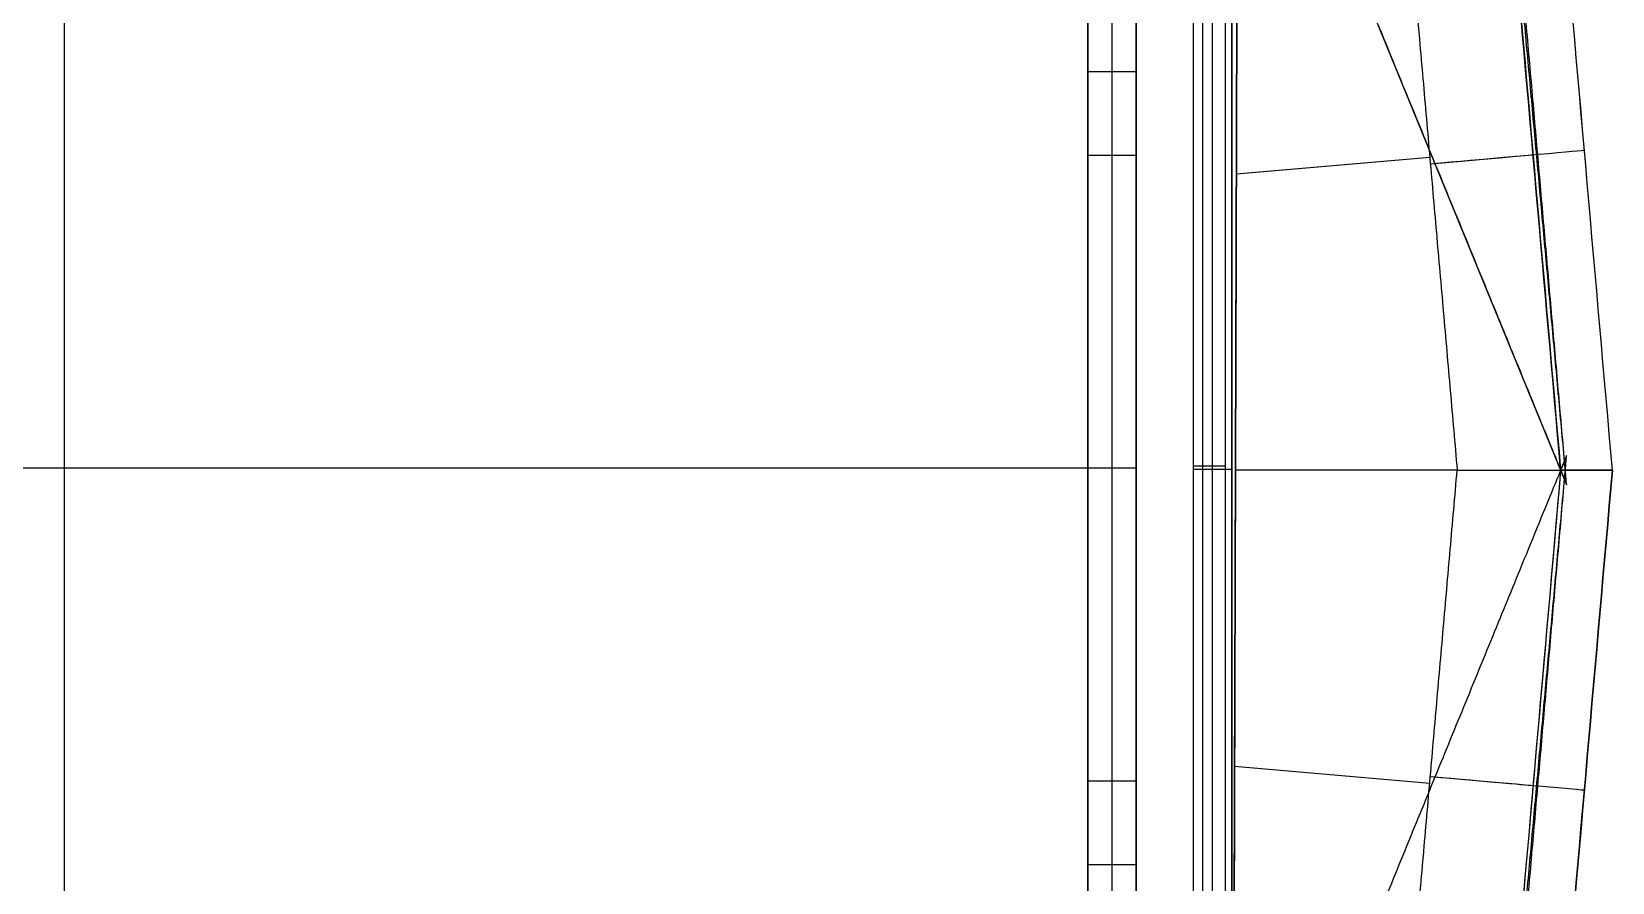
# Model space of a CAD drawing. Header units: millimetres. Extents: x -24510 to 1389, y 0 to 2011.
# Drawn here: x -24275.1 to -24029.7, y 1427 to 1559.2 of the extents above; entities that cross this region are included whole.
import ezdxf

# ---------------------------------------------------------------- set-up
doc = ezdxf.new("R2010")
doc.units = ezdxf.units.MM
doc.header["$MEASUREMENT"] = 0
doc.layers.add('Domyślny', color=7, linetype='Continuous', true_color=0x000000)
doc.layers.add('Warstwa 03', color=252, linetype='Continuous', true_color=0x696969)

msp = doc.modelspace()

# ---------------------------------------------------------------- linework, layer by layer
at = {"layer": 'Domyślny'}
for p, q in [((-24103.64, 1491.32, 1930.48), (-24111.12, 1491.32, 1930.48)), ((-24103.64, 1491.32, 1930.48), (-24111.12, 1491.32, 1930.48)), ((-24103.64, 1491.32, 1440.46), (-24103.64, 1491.32, 1433.7)), ((-24103.64, 1491.32, 1440.46), (-24103.64, 1491.32, 1433.7))]:
    msp.add_line(p, q, dxfattribs=at)
for points in [[(-24037.02, 1491.04, 1418.48), (-24044.8, 1576.46, 1418.48), (-24052.58, 1661.87, 1418.48)], [(-24037.02, 1491.04, 1422.48), (-24044.8, 1576.46, 1422.48), (-24052.58, 1661.87, 1422.48)], [(-24269.98, 1329.29, 1440.46), (-24269.98, 1491.32, 1440.46), (-24269.98, 1653.35, 1440.46)], [(-24269.98, 1329.29, 1433.7), (-24269.98, 1491.32, 1433.7), (-24269.98, 1653.35, 1433.7)], [(-24107.38, 1331.07, 1930.48), (-24107.38, 1491.32, 1930.48), (-24107.38, 1651.58, 1930.48)], [(-24103.64, 1653.35, 1930.48), (-24103.64, 1491.32, 1930.48), (-24103.64, 1329.29, 1930.48)], [(-24103.64, 1329.29, 1440.46), (-24103.64, 1491.32, 1440.46), (-24103.64, 1653.35, 1440.46)], [(-24103.64, 1329.29, 1616.74), (-24103.64, 1491.32, 1616.74), (-24103.64, 1653.35, 1616.74)], [(-24103.64, 1329.29, 1440.46), (-24103.64, 1491.32, 1440.46), (-24103.64, 1653.35, 1440.46)], [(-24103.64, 1329.29, 1433.7), (-24103.64, 1491.32, 1433.7), (-24103.64, 1653.35, 1433.7)], [(-24103.64, 1653.35, 1437.08), (-24103.64, 1491.32, 1437.08), (-24103.64, 1329.29, 1437.08)], [(-24111.12, 1649.8, 1930.48), (-24111.12, 1491.32, 1930.48), (-24111.12, 1332.85, 1930.48)], [(-24111.12, 1332.85, 1440.46), (-24111.12, 1491.32, 1440.46), (-24111.12, 1649.8, 1440.46)], [(-24111.12, 1332.85, 1616.74), (-24111.12, 1491.32, 1616.74), (-24111.12, 1649.8, 1616.74)], [(-24111.12, 1649.46, 1930.48), (-24111.12, 1491.15, 1930.48), (-24111.12, 1332.85, 1930.48)], [(-24107.38, 1332.85, 1930.48), (-24107.38, 1491.15, 1930.48), (-24107.38, 1649.46, 1930.48)], [(-24103.64, 1649.46, 1930.48), (-24103.64, 1491.15, 1930.48), (-24103.64, 1332.85, 1930.48)], [(-24111.12, 1349.29, 1616.74), (-24111.12, 1491.15, 1616.74), (-24111.12, 1633.02, 1616.74)], [(-24103.64, 1349.29, 1616.74), (-24103.64, 1491.15, 1616.74), (-24103.64, 1633.02, 1616.74)], [(-24269.98, 1358.53, 1440.46), (-24269.98, 1491.15, 1440.46), (-24269.98, 1623.78, 1440.46)], [(-24269.98, 1358.88, 1433.7), (-24269.98, 1491.15, 1433.7), (-24269.98, 1623.42, 1433.7)], [(-24111.12, 1358.53, 1440.46), (-24111.12, 1491.15, 1440.46), (-24111.12, 1623.78, 1440.46)], [(-24103.64, 1358.53, 1440.46), (-24103.64, 1491.15, 1440.46), (-24103.64, 1623.78, 1440.46)], [(-24103.64, 1358.53, 1440.46), (-24103.64, 1491.15, 1440.46), (-24103.64, 1623.78, 1440.46)], [(-24103.64, 1623.6, 1437.08), (-24103.64, 1491.15, 1437.08), (-24103.64, 1358.71, 1437.08)], [(-24103.64, 1358.88, 1433.7), (-24103.64, 1491.15, 1433.7), (-24103.64, 1623.42, 1433.7)], [(-24103.64, 1552.89, 1862.78), (-24107.38, 1552.89, 1862.78), (-24111.12, 1552.89, 1862.78)], [(-24103.64, 1552.89, 1862.78), (-24107.38, 1552.89, 1862.78), (-24111.12, 1552.89, 1862.78)], [(-24111.12, 1539.93, 1845.86), (-24111.12, 1491.32, 1845.86), (-24111.12, 1442.71, 1845.86)], [(-24111.12, 1442.71, 1879.69), (-24111.12, 1491.32, 1879.69), (-24111.12, 1539.93, 1879.69)], [(-24103.64, 1539.93, 1845.86), (-24107.38, 1539.93, 1845.86), (-24111.12, 1539.93, 1845.86)], [(-24103.64, 1539.93, 1879.69), (-24107.38, 1539.93, 1879.69), (-24111.12, 1539.93, 1879.69)], [(-24111.12, 1539.93, 1845.86), (-24111.12, 1491.32, 1845.86), (-24111.12, 1442.71, 1845.86)], [(-24111.12, 1442.71, 1879.69), (-24111.12, 1491.32, 1879.69), (-24111.12, 1539.93, 1879.69)], [(-24103.64, 1539.93, 1845.86), (-24107.38, 1539.93, 1845.86), (-24111.12, 1539.93, 1845.86)], [(-24103.64, 1539.93, 1879.69), (-24107.38, 1539.93, 1879.69), (-24111.12, 1539.93, 1879.69)], [(-24103.64, 1539.93, 1845.86), (-24103.64, 1491.32, 1845.86), (-24103.64, 1442.71, 1845.86)], [(-24103.64, 1442.71, 1879.69), (-24103.64, 1491.32, 1879.69), (-24103.64, 1539.93, 1879.69)], [(-24103.64, 1539.93, 1845.86), (-24103.64, 1491.32, 1845.86), (-24103.64, 1442.71, 1845.86)], [(-24103.64, 1442.71, 1879.69), (-24103.64, 1491.32, 1879.69), (-24103.64, 1539.93, 1879.69)], [(-24103.64, 1491.32, 1440.46), (-24269.98, 1491.32, 1440.46), (-24436.32, 1491.32, 1440.46)], [(-24103.64, 1491.32, 1433.7), (-24269.98, 1491.32, 1433.7), (-24436.32, 1491.32, 1433.7)], [(-24103.64, 1491.32, 1440.46), (-24269.98, 1491.32, 1440.46), (-24436.32, 1491.32, 1440.46)], [(-24103.64, 1491.32, 1433.7), (-24269.98, 1491.32, 1433.7), (-24436.32, 1491.32, 1433.7)], [(-24103.64, 1491.32, 1845.86), (-24107.38, 1491.32, 1845.86), (-24111.12, 1491.32, 1845.86)], [(-24103.64, 1491.32, 1879.69), (-24107.38, 1491.32, 1879.69), (-24111.12, 1491.32, 1879.69)], [(-24111.12, 1491.32, 1930.48), (-24111.12, 1491.32, 1905.09), (-24111.12, 1491.32, 1879.69)], [(-24111.12, 1491.32, 1845.86), (-24111.12, 1491.32, 1643.16), (-24111.12, 1491.32, 1440.46)], [(-24103.64, 1491.32, 1440.46), (-24107.38, 1491.32, 1440.46), (-24111.12, 1491.32, 1440.46)], [(-24111.12, 1491.32, 1930.48), (-24111.12, 1491.32, 1905.09), (-24111.12, 1491.32, 1879.69)], [(-24111.12, 1491.32, 1845.86), (-24111.12, 1491.32, 1643.16), (-24111.12, 1491.32, 1440.46)], [(-24103.64, 1491.32, 1845.86), (-24107.38, 1491.32, 1845.86), (-24111.12, 1491.32, 1845.86)], [(-24103.64, 1491.32, 1879.69), (-24107.38, 1491.32, 1879.69), (-24111.12, 1491.32, 1879.69)], [(-24103.64, 1491.32, 1440.46), (-24107.38, 1491.32, 1440.46), (-24111.12, 1491.32, 1440.46)], [(-24103.64, 1491.32, 1930.48), (-24103.64, 1491.32, 1905.09), (-24103.64, 1491.32, 1879.69)], [(-24103.64, 1491.32, 1845.86), (-24103.64, 1491.32, 1643.16), (-24103.64, 1491.32, 1440.46)], [(-24103.64, 1491.32, 1930.48), (-24103.64, 1491.32, 1905.09), (-24103.64, 1491.32, 1879.69)], [(-24103.64, 1491.32, 1845.86), (-24103.64, 1491.32, 1643.16), (-24103.64, 1491.32, 1440.46)], [(-24052.5, 1320.2, 1418.48), (-24044.76, 1405.62, 1418.48), (-24037.02, 1491.04, 1418.48)], [(-24052.5, 1320.2, 1422.48), (-24044.76, 1405.62, 1422.48), (-24037.02, 1491.04, 1422.48)], [(-24037.02, 1491.04, 1418.48), (-24037.02, 1491.04, 1420.48), (-24037.02, 1491.04, 1422.48)], [(-24103.64, 1442.71, 1845.86), (-24107.38, 1442.71, 1845.86), (-24111.12, 1442.71, 1845.86)], [(-24103.64, 1442.71, 1879.69), (-24107.38, 1442.71, 1879.69), (-24111.12, 1442.71, 1879.69)], [(-24103.64, 1442.71, 1845.86), (-24107.38, 1442.71, 1845.86), (-24111.12, 1442.71, 1845.86)], [(-24103.64, 1442.71, 1879.69), (-24107.38, 1442.71, 1879.69), (-24111.12, 1442.71, 1879.69)], [(-24103.64, 1429.75, 1862.78), (-24107.38, 1429.75, 1862.78), (-24111.12, 1429.75, 1862.78)], [(-24103.64, 1429.75, 1862.78), (-24107.38, 1429.75, 1862.78), (-24111.12, 1429.75, 1862.78)]]:
    msp.add_open_spline(points, degree=2, dxfattribs=at)
for points, weights, knots in [([(-24111.12, 1539.93, 1879.69), (-24111.12, 1552.89, 1879.69), (-24111.12, 1552.89, 1862.78), (-24111.12, 1552.89, 1845.86), (-24111.12, 1539.93, 1845.86)], [0.999999860338, 0.707106851018, 1, 0.707106851018, 0.999999860338], [-212.831853, -212.831853, -212.831853, -181.415927, -181.415927, -150, -150, -150]), ([(-24111.12, 1539.93, 1879.69), (-24111.12, 1552.89, 1879.69), (-24111.12, 1552.89, 1862.78), (-24111.12, 1552.89, 1845.86), (-24111.12, 1539.93, 1845.86)], [0.999999860338, 0.707106851018, 1, 0.707106851018, 0.999999860338], [-212.831853, -212.831853, -212.831853, -181.415927, -181.415927, -150, -150, -150]), ([(-24103.64, 1539.93, 1879.69), (-24103.64, 1552.89, 1879.69), (-24103.64, 1552.89, 1862.78), (-24103.64, 1552.89, 1845.86), (-24103.64, 1539.93, 1845.86)], [0.999999860338, 0.707106851018, 1, 0.707106851018, 0.999999860338], [-212.831853, -212.831853, -212.831853, -181.415927, -181.415927, -150, -150, -150]), ([(-24103.64, 1539.93, 1879.69), (-24103.64, 1552.89, 1879.69), (-24103.64, 1552.89, 1862.78), (-24103.64, 1552.89, 1845.86), (-24103.64, 1539.93, 1845.86)], [0.999999860338, 0.707106851018, 1, 0.707106851018, 0.999999860338], [-212.831853, -212.831853, -212.831853, -181.415927, -181.415927, -150, -150, -150]), ([(-24111.12, 1442.71, 1845.86), (-24111.12, 1429.75, 1845.86), (-24111.12, 1429.75, 1862.78), (-24111.12, 1429.75, 1879.69), (-24111.12, 1442.71, 1879.69)], [1, 0.707106781187, 1, 0.707106781187, 1], [-425.663706, -425.663706, -425.663706, -394.24778, -394.24778, -362.831853, -362.831853, -362.831853]), ([(-24111.12, 1442.71, 1845.86), (-24111.12, 1429.75, 1845.86), (-24111.12, 1429.75, 1862.78), (-24111.12, 1429.75, 1879.69), (-24111.12, 1442.71, 1879.69)], [1, 0.707106781187, 1, 0.707106781187, 1], [-425.663706, -425.663706, -425.663706, -394.24778, -394.24778, -362.831853, -362.831853, -362.831853]), ([(-24103.64, 1442.71, 1845.86), (-24103.64, 1429.75, 1845.86), (-24103.64, 1429.75, 1862.78), (-24103.64, 1429.75, 1879.69), (-24103.64, 1442.71, 1879.69)], [1, 0.707106781187, 1, 0.707106781187, 1], [-425.663706, -425.663706, -425.663706, -394.24778, -394.24778, -362.831853, -362.831853, -362.831853]), ([(-24103.64, 1442.71, 1845.86), (-24103.64, 1429.75, 1845.86), (-24103.64, 1429.75, 1862.78), (-24103.64, 1429.75, 1879.69), (-24103.64, 1442.71, 1879.69)], [1, 0.707106781187, 1, 0.707106781187, 1], [-425.663706, -425.663706, -425.663706, -394.24778, -394.24778, -362.831853, -362.831853, -362.831853])]:
    msp.add_rational_spline(points, weights, degree=2, knots=knots, dxfattribs=at)
at = {"layer": 'Warstwa 03', "color": 252, "true_color": 0x878c8c}
for p, q in [((-24088.09, 1537.05, 1946.77), (-24058.07, 1539.67, 1946.77)), ((-24088.08, 1537.05, 1954.77), (-24058.07, 1539.67, 1954.77)), ((-24088.36, 1445.06, 1946.77), (-24058.07, 1442.41, 1946.77)), ((-24088.36, 1445.06, 1954.77), (-24058.07, 1442.41, 1954.77))]:
    msp.add_line(p, q, dxfattribs=at)
at = {"layer": 'Warstwa 03'}
for p, q in [((-24088.8, 1491.13, 1914.77), (-24094.8, 1491.13, 1914.77)), ((-24088.8, 1491.13, 1954.77), (-24089.8, 1491.13, 1954.77))]:
    msp.add_line(p, q, dxfattribs=at)
for points in [[(-24113.4, 1675.65), (-24037.75, 1491.04)], [(-24037.75, 1491.04), (-24036.82, 1488.77)]]:
    msp.add_lwpolyline(points, dxfattribs=at)
at = {"layer": 'Warstwa 03', "color": 252, "true_color": 0x878c8c, "extrusion": (-0.087156, 0.996195, 0)}
for radius, end in [(24, 179.7636), (16, 179.8968)]:
    msp.add_arc((23832.33, 1930.77, 3629.57), radius, 90, end, dxfattribs=at)
at = {"layer": 'Warstwa 03', "color": 252, "true_color": 0x878c8c, "extrusion": (0.087156, 0.996195, 0)}
for radius, end in [(16, 179.8968), (24, 179.7636)]:
    msp.add_arc((24092.23, 1930.77, -658.84), radius, 90, end, dxfattribs=at)
at = {"layer": 'Warstwa 03'}
for points, degree in [([(-24094.8, 1686.72, 1914.77), (-24094.8, 1491.13, 1914.77), (-24094.8, 1295.53, 1914.77)], 2), ([(-24094.8, 1686.72, 1949.77), (-24094.8, 1491.13, 1949.77), (-24094.8, 1295.53, 1949.77)], 2), ([(-24094.8, 1686.72, 1934.77), (-24094.8, 1491.13, 1934.77), (-24094.8, 1295.53, 1934.77)], 2), ([(-24093.33, 1686.72, 1953.31), (-24093.33, 1491.13, 1953.31), (-24093.33, 1295.53, 1953.31)], 2), ([(-24091.8, 1295.53, 1914.77), (-24091.8, 1491.13, 1914.77), (-24091.8, 1686.72, 1914.77)], 2), ([(-24089.8, 1686.72, 1954.77), (-24089.8, 1491.13, 1954.77), (-24089.8, 1295.53, 1954.77)], 2), ([(-24088.8, 1686.72, 1914.77), (-24088.8, 1491.13, 1914.77), (-24088.8, 1295.53, 1914.77)], 2), ([(-24088.8, 1295.53, 1954.77), (-24088.8, 1491.13, 1954.77), (-24088.8, 1686.72, 1954.77)], 2), ([(-24088.8, 1686.72, 1934.77), (-24088.8, 1491.13, 1934.77), (-24088.8, 1295.53, 1934.77)], 2), ([(-24087.65, 1686.76, 1946.77), (-24087.94, 1588.9, 1946.77), (-24088.22, 1491.04, 1946.77)], 2), ([(-24088.22, 1491.04, 1954.77), (-24087.93, 1588.9, 1954.77), (-24087.64, 1686.76, 1954.77)], 2), ([(-24087.64, 1686.76, 1950.77), (-24087.93, 1588.9, 1950.77), (-24088.22, 1491.04, 1950.77)], 2), ([(-24053.29, 1668.61, 1130.52), (-24048.11, 1609.42, 1130.52), (-24042.93, 1550.23, 1130.52), (-24037.75, 1491.04, 1130.52)], 3), ([(-24053.29, 1668.61, 1930.52), (-24048.11, 1609.42, 1930.52), (-24042.93, 1550.23, 1930.52), (-24037.75, 1491.04, 1930.52)], 3), ([(-24036.82, 1488.77, 1130.52), (-24044.7, 1578.81, 1130.52), (-24052.58, 1668.85, 1130.52)], 2), ([(-24036.82, 1488.77, 1134.52), (-24044.7, 1578.81, 1134.52), (-24052.58, 1668.85, 1134.52)], 2), ([(-24036.82, 1488.77, 1130.52), (-24044.7, 1578.81, 1130.52), (-24052.58, 1668.85, 1130.52)], 2), ([(-24036.82, 1488.77, 1130.52), (-24044.7, 1578.81, 1130.52), (-24052.58, 1668.85, 1130.52)], 2), ([(-24036.82, 1488.77, 1134.52), (-24044.7, 1578.81, 1134.52), (-24052.58, 1668.85, 1134.52)], 2), ([(-24029.72, 1491.04, 1130.52), (-24034.92, 1550.46, 1130.52), (-24040.12, 1609.88, 1130.52), (-24045.32, 1669.3, 1130.52)], 3), ([(-24029.72, 1491.04, 1930.52), (-24034.92, 1550.46, 1930.52), (-24040.12, 1609.88, 1930.52), (-24045.32, 1669.3, 1930.52)], 3), ([(-24052.5, 1313.23, 1130.52), (-24044.66, 1403.27, 1130.52), (-24036.82, 1493.32, 1130.52)], 2), ([(-24052.5, 1313.23, 1134.52), (-24044.66, 1403.27, 1134.52), (-24036.82, 1493.32, 1134.52)], 2), ([(-24036.82, 1493.32, 1130.52), (-24036.82, 1493.32, 1132.52), (-24036.82, 1493.32, 1134.52)], 2), ([(-24094.8, 1491.13, 1949.77), (-24094.8, 1491.13, 1932.27), (-24094.8, 1491.13, 1914.77)], 2), ([(-24088.8, 1491.13, 1954.77), (-24088.8, 1491.13, 1934.77), (-24088.8, 1491.13, 1914.77)], 2), ([(-24088.22, 1491.04, 1946.77), (-24088.51, 1393.25, 1946.36), (-24088.8, 1295.45, 1945.94)], 2), ([(-24088.8, 1295.53, 1954.77), (-24088.51, 1393.29, 1954.77), (-24088.22, 1491.04, 1954.77)], 2), ([(-24088.22, 1491.04, 1950.77), (-24088.51, 1393.27, 1950.56), (-24088.8, 1295.49, 1950.36)], 2), ([(-24088.22, 1491.04, 1954.77), (-24088.22, 1491.04, 1950.77), (-24088.22, 1491.04, 1946.77)], 2), ([(-24088.22, 1491.04, 1946.77), (-24088.22, 1491.04, 1950.77), (-24088.22, 1491.04, 1954.77)], 2), ([(-24037.75, 1491.04, 1130.52), (-24042.93, 1431.82, 1130.52), (-24048.12, 1372.59, 1130.52), (-24053.3, 1313.36, 1130.52)], 3), ([(-24037.75, 1491.04, 1930.52), (-24042.93, 1431.82, 1930.52), (-24048.12, 1372.59, 1930.52), (-24053.3, 1313.36, 1930.52)], 3), ([(-24045.33, 1312.67, 1130.52), (-24040.13, 1372.13, 1130.52), (-24034.92, 1431.58, 1130.52), (-24029.72, 1491.04, 1130.52)], 3), ([(-24045.33, 1312.67, 1930.52), (-24040.13, 1372.13, 1930.52), (-24034.92, 1431.58, 1930.52), (-24029.72, 1491.04, 1930.52)], 3), ([(-24037.75, 1491.04, 1930.52), (-24037.75, 1491.04, 1530.52), (-24037.75, 1491.04, 1130.52)], 2), ([(-24029.72, 1491.04, 1930.52), (-24033.74, 1491.04, 1930.52), (-24037.75, 1491.04, 1930.52)], 2), ([(-24029.72, 1491.04, 1130.52), (-24033.74, 1491.04, 1130.52), (-24037.75, 1491.04, 1130.52)], 2), ([(-24029.72, 1491.04, 1130.52), (-24029.72, 1491.04, 1530.52), (-24029.72, 1491.04, 1930.52)], 2), ([(-24036.82, 1488.77, 1130.52), (-24036.82, 1488.77, 1132.52), (-24036.82, 1488.77, 1134.52)], 2), ([(-24036.82, 1488.77, 1130.52), (-24036.82, 1488.77, 1132.52), (-24036.82, 1488.77, 1134.52)], 2)]:
    msp.add_open_spline(points, degree=degree, dxfattribs=at)
at = {"layer": 'Warstwa 03', "color": 252, "true_color": 0x878c8c}
for points, degree in [([(-24087.65, 1686.76, 1946.77), (-24087.84, 1621.52, 1946.77), (-24088.03, 1556.28, 1946.77), (-24088.22, 1491.04, 1946.77)], 3), ([(-24087.64, 1686.76, 1954.77), (-24087.83, 1621.52, 1954.77), (-24088.03, 1556.28, 1954.77), (-24088.22, 1491.04, 1954.77)], 3), ([(-24071.04, 1687.92, 1946.77), (-24062.43, 1589.48, 1946.77), (-24053.81, 1491.04, 1946.77)], 2), ([(-24071.04, 1687.92, 1954.77), (-24062.43, 1589.48, 1954.77), (-24053.81, 1491.04, 1954.77)], 2), ([(-24029.72, 1491.04, 1930.91), (-24034.92, 1550.44, 1930.86), (-24040.11, 1609.84, 1930.82), (-24045.31, 1669.23, 1930.77)], 3), ([(-24037.75, 1491.04, 1930.84), (-24040.27, 1519.84, 1930.81), (-24042.79, 1548.64, 1930.79), (-24045.31, 1577.44, 1930.77)], 3), ([(-24088.8, 1295.53, 1946.77), (-24088.61, 1360.7, 1946.77), (-24088.42, 1425.87, 1946.77), (-24088.22, 1491.04, 1946.77)], 3), ([(-24088.8, 1295.53, 1954.77), (-24088.6, 1360.7, 1954.77), (-24088.41, 1425.87, 1954.77), (-24088.22, 1491.04, 1954.77)], 3), ([(-24053.81, 1491.04, 1946.77), (-24065.28, 1491.04, 1946.77), (-24076.75, 1491.04, 1946.77), (-24088.22, 1491.04, 1946.77)], 3), ([(-24053.81, 1491.04, 1954.77), (-24065.28, 1491.04, 1954.77), (-24076.75, 1491.04, 1954.77), (-24088.22, 1491.04, 1954.77)], 3), ([(-24053.81, 1491.04, 1946.77), (-24065.28, 1491.04, 1946.77), (-24076.75, 1491.04, 1946.77), (-24088.22, 1491.04, 1946.77)], 3), ([(-24053.81, 1491.04, 1954.77), (-24065.28, 1491.04, 1954.77), (-24076.75, 1491.04, 1954.77), (-24088.22, 1491.04, 1954.77)], 3), ([(-24071.04, 1294.17, 1946.77), (-24062.43, 1392.61, 1946.77), (-24053.81, 1491.04, 1946.77)], 2), ([(-24071.04, 1294.17, 1954.77), (-24062.43, 1392.61, 1954.77), (-24053.81, 1491.04, 1954.77)], 2), ([(-24037.75, 1491.04, 1930.84), (-24040.27, 1462.24, 1930.81), (-24042.79, 1433.44, 1930.79), (-24045.31, 1404.64, 1930.77)], 3), ([(-24029.72, 1491.04, 1930.91), (-24034.92, 1431.65, 1930.86), (-24040.11, 1372.25, 1930.82), (-24045.31, 1312.85, 1930.77)], 3)]:
    msp.add_open_spline(points, degree=degree, dxfattribs=at)
at = {"layer": 'Warstwa 03'}
for points, knots in [([(-24113.4, 1675.65, 1130.52), (-24075.58, 1583.35, 1130.52), (-24037.75, 1491.04, 1130.52), (-24037.29, 1489.91, 1130.52), (-24036.82, 1488.77, 1130.52)], [281.539749, 281.539749, 281.539749, 481.049183, 481.049183, 483.506335, 483.506335, 483.506335]), ([(-24113.4, 1675.65, 1134.52), (-24075.58, 1583.35, 1134.52), (-24037.75, 1491.04, 1134.52), (-24037.29, 1489.91, 1134.52), (-24036.82, 1488.77, 1134.52)], [281.539749, 281.539749, 281.539749, 481.049183, 481.049183, 483.506335, 483.506335, 483.506335]), ([(-24113.4, 1675.65, 1130.52), (-24075.58, 1583.35, 1130.52), (-24037.75, 1491.04, 1130.52), (-24037.29, 1489.91, 1130.52), (-24036.82, 1488.77, 1130.52)], [281.539749, 281.539749, 281.539749, 481.049183, 481.049183, 483.506335, 483.506335, 483.506335]), ([(-24113.4, 1675.65, 1134.52), (-24075.58, 1583.35, 1134.52), (-24037.75, 1491.04, 1134.52), (-24037.29, 1489.91, 1134.52), (-24036.82, 1488.77, 1134.52)], [281.539749, 281.539749, 281.539749, 481.049183, 481.049183, 483.506335, 483.506335, 483.506335]), ([(-24036.82, 1493.32, 1130.52), (-24037.29, 1492.18, 1130.52), (-24037.75, 1491.04, 1130.52), (-24075.54, 1398.72, 1130.52), (-24113.33, 1306.4, 1130.52)], [31.464126, 31.464126, 31.464126, 33.921278, 33.921278, 233.430712, 233.430712, 233.430712]), ([(-24036.82, 1493.32, 1134.52), (-24037.29, 1492.18, 1134.52), (-24037.75, 1491.04, 1134.52), (-24075.54, 1398.72, 1134.52), (-24113.33, 1306.4, 1134.52)], [31.464126, 31.464126, 31.464126, 33.921278, 33.921278, 233.430712, 233.430712, 233.430712])]:
    msp.add_open_spline(points, degree=2, knots=knots, dxfattribs=at)
msp.add_rational_spline([(-24089.8, 1491.66, 1954.77), (-24094.8, 1491.66, 1954.77), (-24094.8, 1491.66, 1949.77)], [1, 0.707106781187, 1], degree=2, dxfattribs=at)
at = {"layer": 'Warstwa 03', "color": 252, "true_color": 0x878c8c}
for points, knots in [([(-24053.81, 1491.04, 1946.77), (-24051.75, 1491.04, 1946.77), (-24049.7, 1491.04, 1946.37), (-24045.79, 1491.04, 1944.8), (-24043.98, 1491.04, 1943.6), (-24042.46, 1491.04, 1942.08), (-24040.94, 1491.04, 1940.57), (-24039.74, 1491.04, 1938.77), (-24038.53, 1491.04, 1935.79), (-24038.22, 1491.04, 1934.76), (-24037.85, 1491.04, 1932.76), (-24037.76, 1491.04, 1931.8), (-24037.75, 1491.04, 1930.84)], [0.253239, 0.253239, 0.253239, 0.253239, 6.471624, 6.471624, 12.943655, 12.943655, 12.943655, 19.391892, 19.391892, 22.607906, 22.607906, 25.505304, 25.505304, 25.505304, 25.505304]), ([(-24053.81, 1491.04, 1954.77), (-24050.72, 1491.04, 1954.77), (-24047.65, 1491.04, 1954.18), (-24043.28, 1491.04, 1952.42), (-24041.85, 1491.04, 1951.67), (-24039.17, 1491.04, 1949.89), (-24037.92, 1491.04, 1948.88), (-24036.78, 1491.04, 1947.74), (-24035.64, 1491.04, 1946.61), (-24034.62, 1491.04, 1945.37), (-24032.84, 1491.04, 1942.69), (-24032.09, 1491.04, 1941.27), (-24030.88, 1491.04, 1938.3), (-24030.43, 1491.04, 1936.76), (-24029.87, 1491.04, 1933.77), (-24029.73, 1491.04, 1932.34), (-24029.72, 1491.04, 1930.91)], [0.379379, 0.379379, 0.379379, 0.379379, 9.695184, 9.695184, 14.531117, 14.531117, 19.3671, 19.3671, 19.3671, 24.184955, 24.184955, 29.002861, 29.002861, 33.820958, 33.820958, 38.124229, 38.124229, 38.124229, 38.124229]), ([(-24053.81, 1491.04, 1946.77), (-24051.75, 1491.04, 1946.77), (-24049.7, 1491.04, 1946.37), (-24045.79, 1491.04, 1944.8), (-24043.98, 1491.04, 1943.6), (-24042.46, 1491.04, 1942.08), (-24040.94, 1491.04, 1940.57), (-24039.74, 1491.04, 1938.77), (-24038.53, 1491.04, 1935.79), (-24038.22, 1491.04, 1934.76), (-24037.85, 1491.04, 1932.76), (-24037.76, 1491.04, 1931.8), (-24037.75, 1491.04, 1930.84)], [0.253239, 0.253239, 0.253239, 0.253239, 6.471624, 6.471624, 12.943655, 12.943655, 12.943655, 19.391892, 19.391892, 22.607906, 22.607906, 25.505304, 25.505304, 25.505304, 25.505304]), ([(-24053.81, 1491.04, 1954.77), (-24050.72, 1491.04, 1954.77), (-24047.65, 1491.04, 1954.18), (-24043.28, 1491.04, 1952.42), (-24041.85, 1491.04, 1951.67), (-24039.17, 1491.04, 1949.89), (-24037.92, 1491.04, 1948.88), (-24036.78, 1491.04, 1947.74), (-24035.64, 1491.04, 1946.61), (-24034.62, 1491.04, 1945.37), (-24032.84, 1491.04, 1942.69), (-24032.09, 1491.04, 1941.27), (-24030.88, 1491.04, 1938.3), (-24030.43, 1491.04, 1936.76), (-24029.87, 1491.04, 1933.77), (-24029.73, 1491.04, 1932.34), (-24029.72, 1491.04, 1930.91)], [0.379379, 0.379379, 0.379379, 0.379379, 9.695184, 9.695184, 14.531117, 14.531117, 19.3671, 19.3671, 19.3671, 24.184955, 24.184955, 29.002861, 29.002861, 33.820958, 33.820958, 38.124229, 38.124229, 38.124229, 38.124229])]:
    msp.add_open_spline(points, degree=3, knots=knots, dxfattribs=at)

doc.saveas('drawing.dxf')
